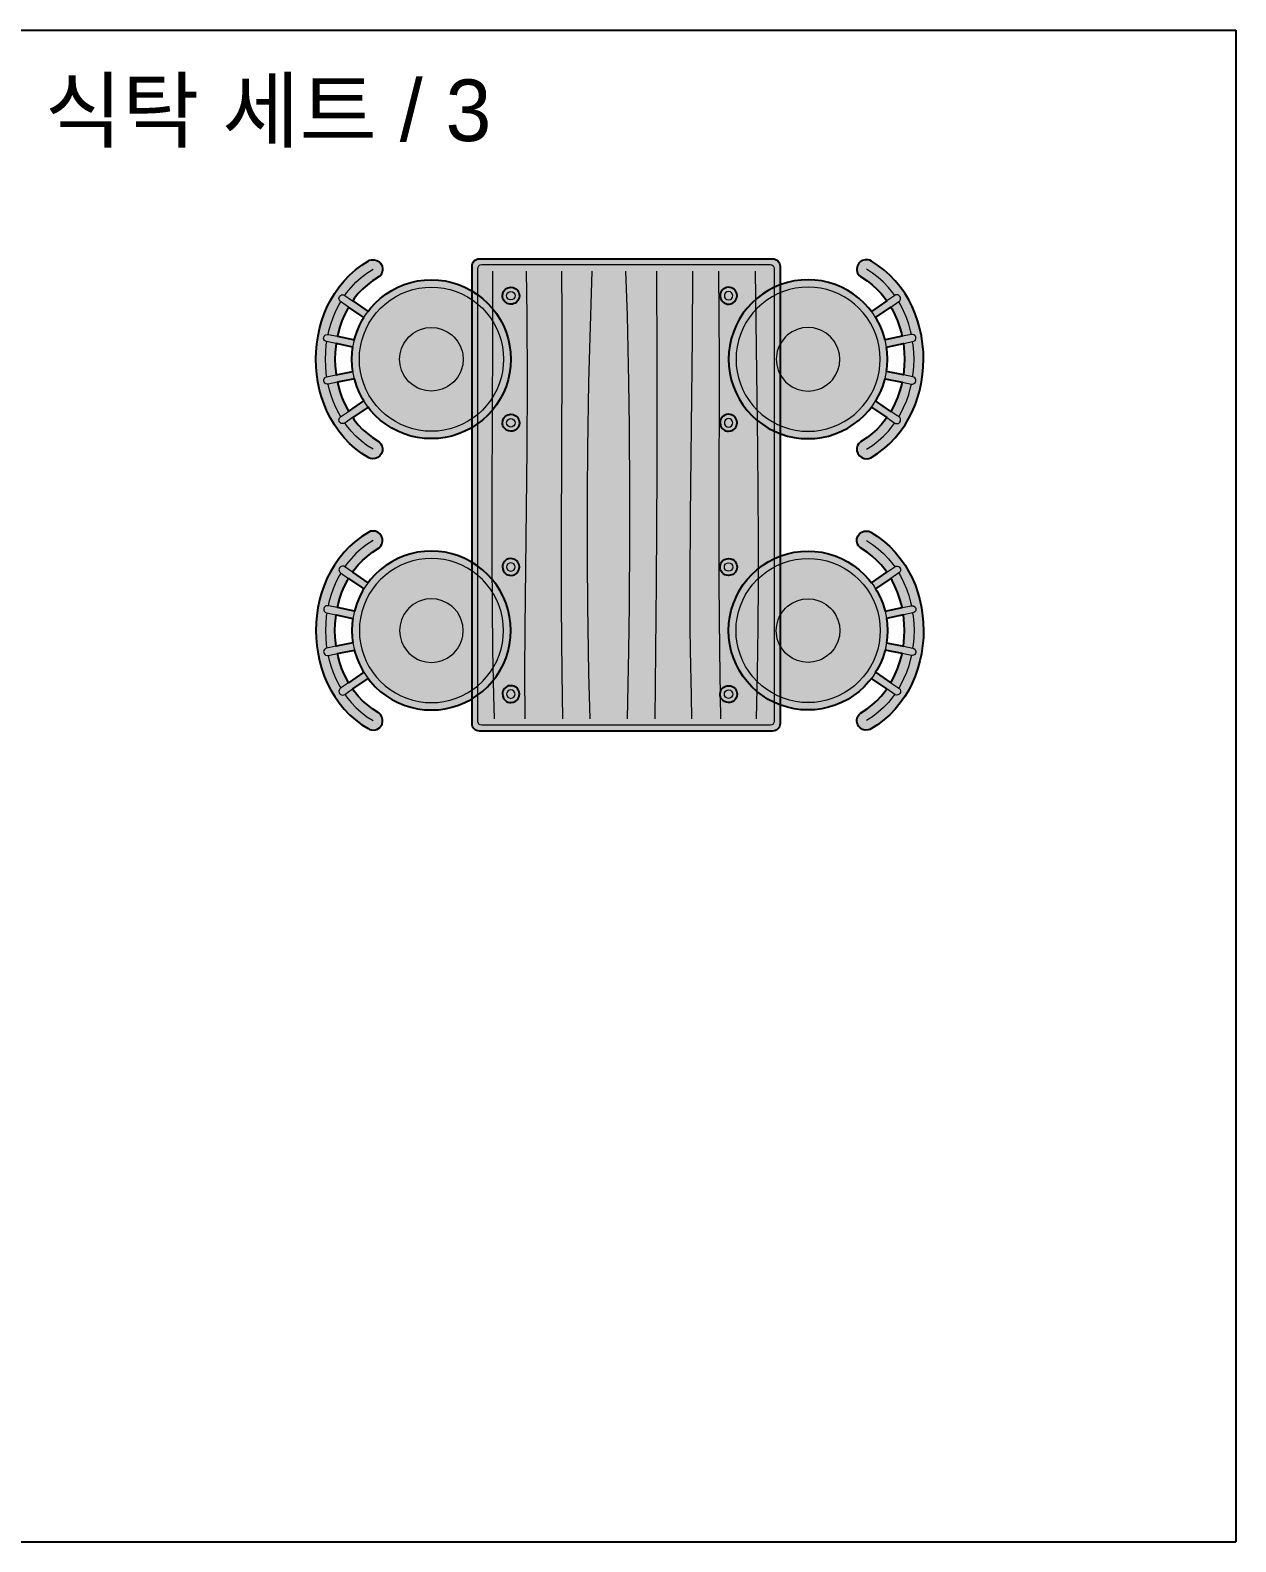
# Model space of a CAD drawing. Header units: millimetres. Extents: x 488786 to 747986, y 25193 to 95000.
# Drawn here: x 538765 to 541700, y 85199 to 88880 of the extents above; entities that cross this region are included whole.
import ezdxf

# ---------------------------------------------------------------- set-up
doc = ezdxf.new("R2010")
doc.units = ezdxf.units.MM
for name, color, linetype in [('10. ETC', 251, 'Continuous'), ('13. TXT2', 43, 'Continuous'), ('25. 255', 255, 'Continuous'), ('6. FUR1', 181, 'Continuous')]:
    doc.layers.add(name, color=color, linetype=linetype)
doc.layers.add('7. FUR2', color=241, linetype='Continuous', lineweight=5)
doc.styles.add('YUHIHA_TEXT', font='Pretendard-Regular.ttf')

# ---------------------------------------------------------------- blocks, each defined once
blk = doc.blocks.new('YUHIHA_Furniture_DiningChair_Round_A_Plan')
at = {"layer": '25. 255'}
h = blk.add_hatch(color=256, dxfattribs=at)
h.paths.add_polyline_path([(93.3, -309.1), (92.9, -310.6), (92.3, -312), (91.6, -313.3), (90.8, -314.6), (89.9, -315.8), (88.9, -316.9), (87.8, -317.9), (86.6, -318.8), (85.3, -319.6), (84, -320.3), (82.6, -320.9), (81.2, -321.3), (79.7, -321.6), (78.2, -321.8), (76.7, -321.9), (75.2, -321.8), (73.7, -321.6), (72.2, -321.3), (70.8, -320.9), (69.4, -320.3), (68.1, -319.6), (66.8, -318.8), (65.6, -317.9), (64.5, -316.9), (63.5, -315.8), (62.6, -314.6), (61.8, -313.3), (61.1, -312), (60.5, -310.6), (60.1, -309.1), (59.8, -307.7), (59.6, -306.2), (59.5, -304.7), (59.6, -303.2), (59.8, -301.7), (60.1, -300.2), (60.5, -298.8), (61.1, -297.4), (61.8, -296.1), (62.6, -294.8), (63.5, -293.6), (64.5, -292.5), (65.6, -291.5), (66.8, -290.6), (68.1, -289.8), (69.4, -289.1), (70.8, -288.5), (72.2, -288.1), (73.7, -287.8), (75.2, -287.6), (76.7, -287.5), (78.2, -287.6), (79.7, -287.8), (81.2, -288.1), (82.6, -288.5), (84, -289.1), (85.3, -289.8), (86.6, -290.6), (87.8, -291.5), (88.9, -292.5), (89.9, -293.6), (90.8, -294.8), (91.6, -296.1), (92.3, -297.4), (92.9, -298.8), (93.3, -300.2), (93.6, -301.7), (93.8, -303.2), (93.9, -304.7), (93.8, -306.2), (93.6, -307.7)])
h.paths.add_polyline_path([(351.3, -309.1), (350.9, -310.6), (350.3, -312), (349.6, -313.3), (348.8, -314.6), (347.9, -315.8), (346.9, -316.9), (345.8, -317.9), (344.6, -318.8), (343.3, -319.6), (342, -320.3), (340.6, -320.9), (339.1, -321.3), (337.7, -321.6), (336.2, -321.8), (334.7, -321.9), (333.2, -321.8), (331.7, -321.6), (330.2, -321.3), (328.8, -320.9), (327.4, -320.3), (326.1, -319.6), (324.8, -318.8), (323.6, -317.9), (322.5, -316.9), (321.5, -315.8), (320.6, -314.6), (319.8, -313.3), (319.1, -312), (318.5, -310.6), (318.1, -309.1), (317.8, -307.7), (317.6, -306.2), (317.5, -304.7), (317.6, -303.2), (317.8, -301.7), (318.1, -300.2), (318.5, -298.8), (319.1, -297.4), (319.8, -296.1), (320.6, -294.8), (321.5, -293.6), (322.5, -292.5), (323.6, -291.5), (324.8, -290.6), (326.1, -289.8), (327.4, -289.1), (328.8, -288.5), (330.2, -288.1), (331.7, -287.8), (333.2, -287.6), (334.7, -287.5), (336.2, -287.6), (337.7, -287.8), (339.1, -288.1), (340.6, -288.5), (342, -289.1), (343.3, -289.8), (344.6, -290.6), (345.8, -291.5), (346.9, -292.5), (347.9, -293.6), (348.8, -294.8), (349.6, -296.1), (350.3, -297.4), (350.9, -298.8), (351.3, -300.2), (351.6, -301.7), (351.8, -303.2), (351.9, -304.7), (351.8, -306.2), (351.6, -307.7)])
h.paths.add_polyline_path([(361.5, -185.2), (357.2, -198.6), (351.9, -211.6), (345.4, -224.1), (337.8, -235.9), (329.2, -247.1), (319.7, -257.5), (309.4, -267), (298.2, -275.5), (286.3, -283.1), (273.9, -289.6), (260.9, -295), (247.4, -299.2), (233.7, -302.2), (219.8, -304.1), (205.7, -304.7), (191.7, -304.1), (177.7, -302.2), (164, -299.2), (150.6, -295), (137.6, -289.6), (125.1, -283.1), (113.2, -275.5), (102, -267), (91.7, -257.5), (82.2, -247.1), (73.6, -235.9), (66, -224.1), (59.5, -211.6), (54.2, -198.6), (49.9, -185.2), (46.9, -171.4), (45.1, -157.5), (44.5, -143.4), (45.1, -129.4), (46.9, -115.4), (49.9, -101.7), (54.2, -88.3), (59.5, -75.3), (66, -62.8), (73.6, -51), (82.2, -39.8), (91.7, -29.4), (102, -19.9), (108.6, -14.9), (87.2, 16.3), (82.6, 13.1), (72.6, 5), (63.3, -3.9), (54.7, -13.5), (46.8, -23.8), (39.2, -35.6), (38.1, -37.2), (36.9, -38.6), (35.5, -39.9), (34, -41.1), (32.4, -42.1), (30.7, -42.9), (28.9, -43.6), (27.1, -44.1), (25.2, -44.4), (23.3, -44.5), (21.4, -44.5), (19.6, -44.2), (17.7, -43.8), (15.9, -43.2), (14.2, -42.4), (12.5, -41.5), (11, -40.4), (9.5, -39.1), (8.2, -37.8), (7.1, -36.3), (6.1, -34.6), (5.2, -33), (4.5, -31.2), (4, -29.3), (3.7, -27.5), (3.6, -25.6), (3.7, -23.7), (3.9, -21.8), (4.3, -19.9), (4.9, -18.1), (5.7, -16.4), (6.7, -14.8), (14.6, -2.3), (15.5, -1), (24.4, 10.6), (25.4, 11.8), (35, 22.6), (36.1, 23.7), (46.5, 33.5), (47.6, 34.5), (58.7, 43.6), (59.9, 44.4), (71.6, 52.6), (72.7, 53.4), (85, 60.7), (86.2, 61.3), (98.9, 67.8), (100.1, 68.3), (113.3, 73.9), (114.5, 74.3), (128.1, 79.1), (129.2, 79.5), (143.1, 83.3), (144.3, 83.6), (158.4, 86.6), (159.6, 86.8), (173.9, 89), (175, 89.1), (189.5, 90.4), (190.6, 90.5), (205.1, 90.9), (206.3, 90.9), (220.8, 90.5), (221.9, 90.4), (236.4, 89.1), (237.5, 89), (251.8, 86.8), (253, 86.6), (267.1, 83.6), (268.3, 83.3), (282.2, 79.5), (283.3, 79.1), (296.9, 74.3), (298.1, 73.9), (311.3, 68.3), (312.5, 67.8), (325.2, 61.3), (326.4, 60.7), (338.7, 53.4), (339.8, 52.6), (351.6, 44.4), (352.7, 43.6), (363.8, 34.5), (364.9, 33.5), (375.3, 23.7), (376.4, 22.6), (386, 11.8), (387, 10.6), (395.9, -1), (396.8, -2.3), (404.8, -14.8), (405.7, -16.4), (406.5, -18.1), (407.1, -19.9), (407.5, -21.8), (407.7, -23.7), (407.8, -25.6), (407.7, -27.5), (407.4, -29.3), (406.9, -31.2), (406.2, -33), (405.3, -34.6), (404.3, -36.3), (403.2, -37.8), (401.9, -39.1), (400.4, -40.4), (398.9, -41.5), (397.2, -42.4), (395.5, -43.2), (393.7, -43.8), (391.9, -44.2), (390, -44.5), (388.1, -44.5), (386.2, -44.4), (384.3, -44.1), (382.5, -43.6), (380.7, -42.9), (379, -42.1), (377.4, -41.1), (375.9, -39.9), (374.5, -38.6), (373.3, -37.2), (372.2, -35.6), (364.6, -23.8), (356.7, -13.5), (348.1, -3.9), (338.8, 5), (328.8, 13.1), (324.2, 16.3), (302.8, -14.9), (309.4, -19.9), (319.7, -29.4), (329.2, -39.8), (337.8, -51), (345.4, -62.8), (351.9, -75.3), (357.2, -88.3), (361.5, -101.7), (364.5, -115.4), (366.3, -129.4), (366.9, -143.4), (366.3, -157.5), (364.5, -171.4)])
h.paths.add_polyline_path([(125.1, -3.8), (137.6, 2.7), (150.6, 8.1), (164, 12.3), (166.2, 12.8), (159.1, 47.2), (152.9, 45.9), (140.2, 42.3), (127.8, 38), (115.8, 32.9), (104.2, 27.1), (99.9, 24.5), (121, -6.4)], flags=0)
h.paths.add_polyline_path([(191.7, 17.2), (205.7, 17.8), (219.8, 17.2), (230.5, 15.8), (237.4, 49.9), (232.3, 50.6), (219.1, 51.8), (205.7, 52.2), (192.3, 51.8), (179.1, 50.6), (174, 49.9), (180.9, 15.8)], flags=0)
h.paths.add_polyline_path([(247.4, 12.3), (260.9, 8.1), (273.9, 2.7), (286.3, -3.8), (290.4, -6.4), (311.5, 24.5), (307.2, 27.1), (295.6, 32.9), (283.6, 38), (271.2, 42.3), (258.5, 45.9), (252.3, 47.2), (245.2, 12.8)], flags=0)
at = {"layer": '6. FUR1'}
for points in [[(361.5, -185.2), (357.2, -198.6), (351.9, -211.6), (345.4, -224.1), (337.8, -235.9), (329.2, -247.1), (319.7, -257.5), (309.4, -267), (298.2, -275.5), (286.3, -283.1), (273.9, -289.6), (260.9, -295), (247.4, -299.2), (233.7, -302.2), (219.8, -304.1), (205.7, -304.7), (191.7, -304.1), (177.7, -302.2), (164, -299.2), (150.6, -295), (137.6, -289.6), (125.1, -283.1), (113.2, -275.5), (102, -267), (91.7, -257.5), (82.2, -247.1), (73.6, -235.9), (66, -224.1), (59.5, -211.6), (54.2, -198.6), (49.9, -185.2), (46.9, -171.4), (45.1, -157.5), (44.5, -143.4), (45.1, -129.4), (46.9, -115.4), (49.9, -101.7), (54.2, -88.3), (59.5, -75.3), (66, -62.8), (73.6, -51), (82.2, -39.8), (91.7, -29.4), (102, -19.9), (108.6, -14.9), (87.2, 16.3), (82.6, 13.1), (72.6, 5), (63.3, -3.9), (54.7, -13.5), (46.8, -23.8), (38.1, -37.2), (34, -41.1), (30.7, -42.9), (25.2, -44.4), (19.6, -44.2), (14.2, -42.4), (9.5, -39.1), (6.1, -34.6), (4, -29.3), (3.7, -23.7), (4.3, -19.9), (5.7, -16.4), (14.6, -2.3), (25.4, 11.8), (35, 22.6), (46.5, 33.5), (59.9, 44.4), (72.7, 53.4), (86.2, 61.3), (98.9, 67.8), (114.5, 74.3), (129.2, 79.5), (143.1, 83.3), (159.6, 86.8), (175, 89.1), (189.5, 90.4), (206.3, 90.9), (220.8, 90.5), (236.4, 89.1), (253, 86.6), (267.1, 83.6), (282.2, 79.5), (298.1, 73.9), (312.5, 67.8), (326.4, 60.7), (339.8, 52.6), (352.7, 43.6), (364.9, 33.5), (376.4, 22.6), (387, 10.6), (396.8, -2.3), (404.8, -14.8), (406.5, -18.1), (407.5, -21.8), (407.7, -27.5), (406.2, -33), (403.2, -37.8), (400.4, -40.4), (395.5, -43.2), (390, -44.5), (386.2, -44.4), (380.7, -42.9), (375.9, -39.9), (373.3, -37.2), (364.6, -23.8), (356.7, -13.5), (348.1, -3.9), (338.8, 5), (328.8, 13.1), (324.2, 16.3), (302.8, -14.9), (309.4, -19.9), (319.7, -29.4), (329.2, -39.8), (337.8, -51), (345.4, -62.8), (351.9, -75.3), (357.2, -88.3), (361.5, -101.7), (364.5, -115.4), (366.3, -129.4), (366.9, -143.4), (366.3, -157.5), (364.5, -171.4)], [(125.1, -3.8), (137.6, 2.7), (150.6, 8.1), (166.2, 12.8), (159.1, 47.2), (152.9, 45.9), (140.2, 42.3), (127.8, 38), (115.8, 32.9), (104.2, 27.1), (99.9, 24.5), (121, -6.4)], [(191.7, 17.2), (205.7, 17.8), (219.8, 17.2), (230.5, 15.8), (237.4, 49.9), (219.1, 51.8), (205.7, 52.2), (192.3, 51.8), (174, 49.9), (180.9, 15.8)], [(247.4, 12.3), (260.9, 8.1), (273.9, 2.7), (286.3, -3.8), (290.4, -6.4), (311.5, 24.5), (307.2, 27.1), (295.6, 32.9), (283.6, 38), (271.2, 42.3), (258.5, 45.9), (252.3, 47.2), (245.2, 12.8)], [(93.3, -309.1), (92.3, -312), (89.9, -315.8), (87.8, -317.9), (85.3, -319.6), (82.6, -320.9), (79.7, -321.6), (76.7, -321.9), (72.2, -321.3), (69.4, -320.3), (66.8, -318.8), (64.5, -316.9), (61.8, -313.3), (60.5, -310.6), (59.8, -307.7), (59.5, -304.7), (60.1, -300.2), (61.8, -296.1), (63.5, -293.6), (65.6, -291.5), (68.1, -289.8), (70.8, -288.5), (73.7, -287.8), (76.7, -287.5), (81.2, -288.1), (85.3, -289.8), (87.8, -291.5), (89.9, -293.6), (91.6, -296.1), (92.9, -298.8), (93.6, -301.7), (93.9, -304.7)], [(351.3, -309.1), (349.6, -313.3), (347.9, -315.8), (345.8, -317.9), (343.3, -319.6), (340.6, -320.9), (337.7, -321.6), (334.7, -321.9), (330.2, -321.3), (327.4, -320.3), (324.8, -318.8), (321.5, -315.8), (319.8, -313.3), (318.5, -310.6), (317.8, -307.7), (317.6, -303.2), (318.1, -300.2), (319.1, -297.4), (320.6, -294.8), (323.6, -291.5), (326.1, -289.8), (328.8, -288.5), (331.7, -287.8), (334.7, -287.5), (339.1, -288.1), (343.3, -289.8), (345.8, -291.5), (347.9, -293.6), (349.6, -296.1), (350.9, -298.8), (351.6, -301.7), (351.9, -304.7)]]:
    blk.add_lwpolyline(points, close=True, dxfattribs=at)
at = {"layer": '7. FUR2'}
for points in [[(88.9, 40.5), (94.9, 44), (107.7, 50.5), (120.9, 56.1), (134.4, 60.8), (148.3, 64.7), (155.3, 66.2)], [(159.1, 47.2), (155.3, 66.2), (155.2, 68.4), (155.7, 70.6), (157.3, 73), (159.1, 74.3), (161.1, 75.1), (164.1, 75.1), (166.2, 74.4), (167.9, 73.1), (169.3, 71.3), (170, 69.2), (173.9, 49.9)], [(170.1, 68.8), (176.8, 69.8), (191.2, 71.1), (205.7, 71.6), (220.2, 71.1), (234.6, 69.8), (241.3, 68.8)], [(237.4, 49.9), (241.4, 69.2), (242.1, 71.3), (244, 73.6), (245.9, 74.7), (248.1, 75.2), (250.3, 75.1), (252.3, 74.3), (254.1, 73), (255.4, 71.2), (256.2, 68.4), (256.1, 66.2), (252.3, 47.2)], [(256.1, 66.2), (263.1, 64.7), (277, 60.8), (290.5, 56.1), (303.7, 50.5), (316.5, 44), (322.5, 40.5)], [(22.9, -25.2), (30.9, -12.7), (39.8, -1.1), (49.4, 9.6), (59.8, 19.5), (70.9, 28.6), (76.3, 32.3)], [(87.2, 16.4), (76.2, 32.4), (75.3, 34.3), (75, 37.2), (75.5, 39.4), (76.6, 41.3), (78.2, 42.8), (80.2, 43.8), (82.4, 44.1), (84.5, 43.8), (87.2, 42.5), (88.7, 40.9), (99.8, 24.5)], [(311.6, 24.5), (322.7, 40.9), (324.2, 42.5), (326.9, 43.8), (329, 44.1), (331.2, 43.8), (333.2, 42.8), (335.2, 40.7), (336.2, 38.7), (336.5, 36.5), (336.1, 34.3), (335.2, 32.4), (324.2, 16.4)], [(335.1, 32.3), (340.5, 28.6), (351.6, 19.5), (362, 9.6), (371.6, -1.1), (380.5, -12.7), (388.4, -25.2)], [(166.2, 12.8), (180.9, 15.8)], [(230.5, 15.8), (245.2, 12.8)], [(108.6, -14.9), (113.2, -11.4), (121, -6.4)], [(290.4, -6.4), (298.2, -11.4), (302.8, -14.9)]]:
    blk.add_lwpolyline(points, dxfattribs=at)
for points in [[(351.9, -143.4), (351.4, -156.2), (349.7, -168.8), (346.9, -181.3), (343.1, -193.4), (338.2, -205.2), (332.3, -216.6), (325.5, -227.3), (317.7, -237.4), (309.1, -246.8), (299.7, -255.4), (289.6, -263.2), (278.8, -270.1), (267.5, -275.9), (255.7, -280.8), (243.5, -284.7), (231.1, -287.4), (218.4, -289.1), (205.7, -289.6), (193, -289.1), (180.3, -287.4), (167.9, -284.7), (155.7, -280.8), (143.9, -275.9), (132.6, -270.1), (121.8, -263.2), (111.7, -255.4), (102.3, -246.8), (93.7, -237.4), (85.9, -227.3), (79.1, -216.6), (73.2, -205.2), (68.3, -193.4), (64.5, -181.3), (61.7, -168.8), (60, -156.2), (59.5, -143.4), (60, -130.7), (61.7, -118.1), (64.5, -105.6), (68.3, -93.4), (73.2, -81.7), (79.1, -70.3), (85.9, -59.6), (93.7, -49.5), (102.3, -40.1), (111.7, -31.4), (121.8, -23.7), (132.6, -16.8), (143.9, -10.9), (155.7, -6.1), (167.9, -2.2), (180.3, 0.5), (193, 2.2), (205.7, 2.8), (218.4, 2.2), (231.1, 0.5), (243.5, -2.2), (255.7, -6.1), (267.5, -10.9), (278.8, -16.8), (289.6, -23.7), (299.7, -31.4), (309.1, -40.1), (317.7, -49.5), (325.5, -59.6), (332.3, -70.3), (338.2, -81.7), (343.1, -93.4), (346.9, -105.6), (349.7, -118.1), (351.4, -130.7)], [(270.2, -143.4), (269.2, -154.7), (266.3, -165.5), (261.6, -175.7), (255.1, -184.9), (251.3, -189.1), (242.7, -196.3), (233, -201.9), (222.4, -205.8), (216.9, -207), (205.7, -207.9), (194.5, -207), (183.6, -204.1), (178.4, -201.9), (168.7, -196.3), (160.1, -189.1), (156.3, -184.9), (149.8, -175.7), (145.1, -165.5), (142.2, -154.7), (141.2, -143.4), (142.2, -132.2), (145.1, -121.4), (147.2, -116.2), (152.9, -106.5), (160.1, -97.8), (164.2, -94), (173.4, -87.6), (183.6, -82.8), (194.5, -79.9), (205.7, -78.9), (216.9, -79.9), (227.8, -82.8), (237.9, -87.6), (242.7, -90.6), (251.3, -97.8), (258.5, -106.5), (264.2, -116.2), (266.3, -121.4), (269.2, -132.2)], [(85.3, -304.7), (84.8, -307.6), (82.8, -310.8), (79.6, -312.8), (76.7, -313.3), (73.8, -312.8), (70.6, -310.8), (68.6, -307.6), (68.1, -304.7), (68.6, -301.8), (70.6, -298.6), (73.8, -296.6), (76.7, -296.1), (79.6, -296.6), (82.8, -298.6), (84.8, -301.8)], [(343.3, -304.7), (342.5, -308.3), (340.8, -310.8), (337.6, -312.8), (334.7, -313.3), (331.8, -312.8), (328.6, -310.8), (326.9, -308.3), (326.1, -304.7), (326.9, -301.1), (328.6, -298.6), (331.8, -296.6), (334.7, -296.1), (337.6, -296.6), (340.8, -298.6), (342.5, -301.1)]]:
    blk.add_lwpolyline(points, close=True, dxfattribs=at)
blk = doc.blocks.new('YUHIHA_Furniture_DiningTable_4Seat_Plan')
at = {"layer": '25. 255'}
blk.add_hatch(color=256, dxfattribs=at).paths.add_polyline_path([(-18, 0), (-732, 0), (-735.5, 0.3), (-738.9, 1.4), (-742, 3), (-744.7, 5.3), (-747, 8), (-748.6, 11.1), (-749.6, 14.5), (-750, 18), (-750, 1132), (-749.6, 1135.5), (-748.6, 1138.9), (-747, 1142), (-744.7, 1144.7), (-742, 1147), (-738.9, 1148.6), (-735.5, 1149.7), (-732, 1150), (-18, 1150), (-14.5, 1149.7), (-11.1, 1148.6), (-8, 1147), (-5.3, 1144.7), (-3, 1142), (-1.4, 1138.9), (-0.3, 1135.5), (0, 1132), (0, 18), (-0.3, 14.5), (-1.4, 11.1), (-3, 8), (-5.3, 5.3), (-8, 3), (-11.1, 1.4), (-14.5, 0.3)])
at = {"layer": '6. FUR1'}
blk.add_lwpolyline([(-18, 0), (-732, 0), (-735.5, 0.3), (-738.9, 1.4), (-742, 3), (-744.7, 5.3), (-747, 8), (-748.6, 11.1), (-749.6, 14.5), (-750, 18), (-750, 1132), (-749.6, 1135.5), (-748.6, 1138.9), (-747, 1142), (-744.7, 1144.7), (-742, 1147), (-738.9, 1148.6), (-735.5, 1149.7), (-732, 1150), (-18, 1150), (-14.5, 1149.7), (-11.1, 1148.6), (-8, 1147), (-5.3, 1144.7), (-3, 1142), (-1.4, 1138.9), (-0.3, 1135.5), (0, 1132), (0, 18), (-0.3, 14.5), (-1.4, 11.1), (-3, 8), (-5.3, 5.3), (-8, 3), (-11.1, 1.4), (-14.5, 0.3)], close=True, dxfattribs=at)
at = {"layer": '7. FUR2'}
blk.add_lwpolyline([(-24, 14), (-726, 14), (-729.8, 14.8), (-733.1, 16.9), (-734.3, 18.4), (-735.8, 22.1), (-736, 24), (-736, 1126), (-735.2, 1129.8), (-733.1, 1133.1), (-731.6, 1134.3), (-729.8, 1135.2), (-726, 1136), (-24, 1136), (-20.2, 1135.2), (-16.9, 1133.1), (-15.7, 1131.6), (-14.2, 1128), (-14, 1126), (-14, 24), (-14.8, 20.2), (-16.9, 16.9), (-20.2, 14.8)], close=True, dxfattribs=at)
for points in [[(-695.3, 30), (-696.8, 85.4), (-699.1, 195.9), (-700.4, 305.8), (-701.1, 415.2), (-701, 578.8), (-699.4, 958), (-699.4, 1120)], [(-620.7, 30), (-621, 140.7), (-620.6, 250.9), (-615.6, 687.4), (-614.6, 849.8), (-615.3, 1012), (-617.1, 1120)], [(-528.7, 30), (-530.6, 140.7), (-531.9, 305.8), (-531.9, 469.8), (-530.4, 903.9), (-530.6, 1012), (-531.4, 1120)], [(-462.6, 30), (-465.4, 140.7), (-468.2, 305.8), (-469.1, 415.2), (-469, 578.8), (-468.1, 687.4), (-465.3, 849.8), (-462.6, 958), (-457.4, 1120)], [(-371.4, 30), (-368.2, 195.9), (-366.7, 305.8), (-365.5, 469.8), (-365.5, 578.8), (-366.6, 741.6), (-368.2, 849.8), (-371.8, 1012), (-375.1, 1120)], [(-303.8, 30), (-300.9, 360.6), (-299.3, 633.1), (-298.8, 903.9), (-299.6, 1120)], [(-214.4, 30), (-215.9, 85.4), (-218, 195.9), (-218.5, 250.9), (-218.9, 360.6), (-217.9, 524.3), (-212.8, 958), (-212.3, 1120)], [(-143.9, 30), (-146.9, 195.9), (-148.1, 360.6), (-148.3, 524.3), (-147.6, 903.9), (-147.9, 1012), (-148.8, 1120)], [(-57.3, 30), (-54.8, 140.7), (-53.3, 250.9), (-52.6, 360.6), (-52.7, 469.8), (-54.3, 687.4), (-59.7, 1120)]]:
    blk.add_lwpolyline(points, dxfattribs=at)
blk = doc.blocks.new('YUHIHA_Furniture_DiningSet_4Seat_A_Plan', base_point=(540200, 87748.2))
at = {"yscale": 1.2, "zscale": 1.2}
for p, xscale, rotation in [((539569.3, 87831.8), 1.2, 90), ((540830.7, 87831.8), -1.2, 270), ((539569.3, 87664.7), -1.2, 90), ((540830.7, 87664.7), 1.2, 270)]:
    blk.add_blockref('YUHIHA_Furniture_DiningChair_Round_A_Plan', p, dxfattribs=dict(at, xscale=xscale, rotation=rotation))
blk.add_blockref('YUHIHA_Furniture_DiningTable_4Seat_Plan', (540590.3, 87173.2))

msp = doc.modelspace()

# ---------------------------------------------------------------- linework, layer by layer
at = {"layer": '10. ETC'}
for p, q in [((532700, 88879.9), (541700, 88879.9)), ((541700, 88879.9), (541700, 85198.7)), ((532700, 85198.7), (541700, 85198.7))]:
    msp.add_line(p, q, dxfattribs=at)

# ---------------------------------------------------------------- block references
msp.add_blockref('YUHIHA_Furniture_DiningSet_4Seat_A_Plan', (540200, 87748.2))

# ---------------------------------------------------------------- texts
at = {"layer": '13. TXT2', "color": 7, "insert": (538800, 88759.9), "char_height": 150, "width": 2800, "attachment_point": 1, "style": 'YUHIHA_TEXT'}
msp.add_mtext('식탁 세트 / 3', dxfattribs=at)

doc.saveas('drawing.dxf')
